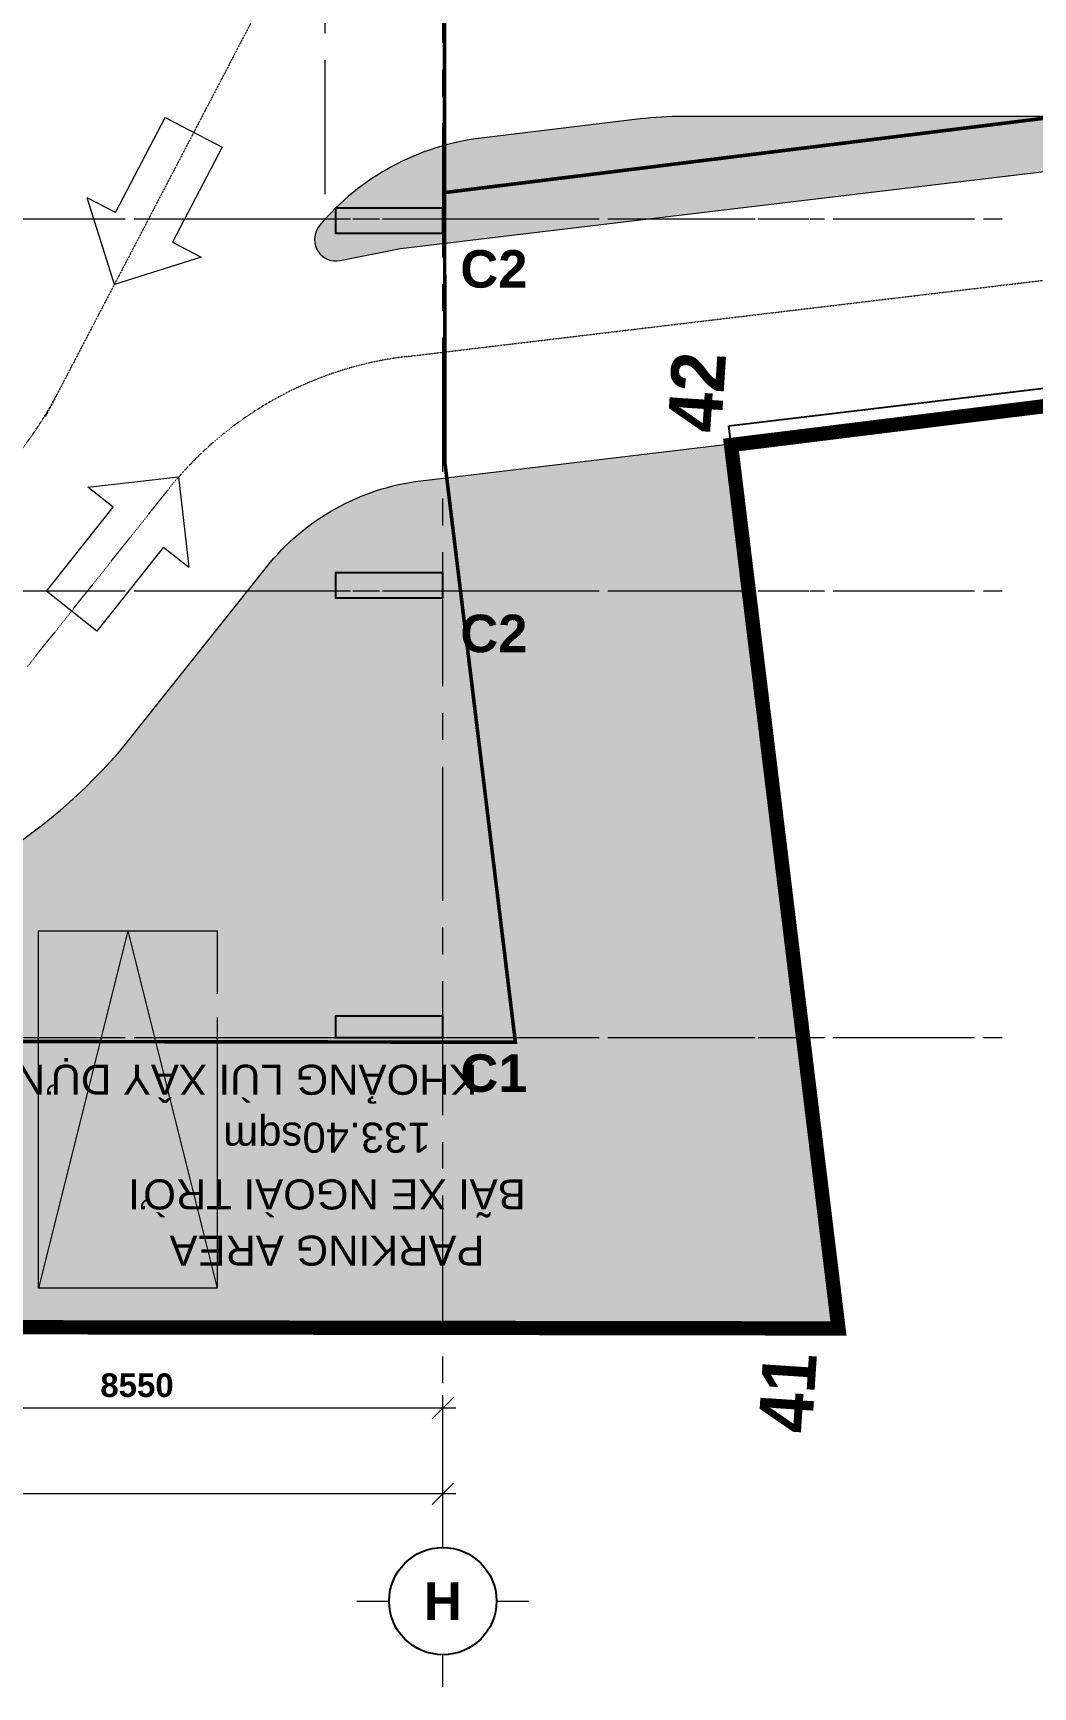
# Model space of a CAD drawing. Header units: millimetres. Extents: x -100356 to 314685, y 446 to 1273965.
# Drawn here: x 76014 to 89989, y 480739 to 503874 of the extents above; entities that cross this region are included whole.
import ezdxf
from ezdxf.enums import TextEntityAlignment as Align
from ezdxf.xclip import XClip

# ---------------------------------------------------------------- set-up
doc = ezdxf.new("R2010")
doc.units = ezdxf.units.MM
doc.header["$XCLIPFRAME"] = 2
for name, pattern in [('20180221 BF$0$DASHDOT', [1, 0.5, -0.25, 0, -0.25]), ('20180330-Ascent Plaza-TP-Ban ve so bo$0$gf$0$Dash', [6, 3, -3]), ('CENTER', [2, 1.25, -0.25, 0.25, -0.25]), ('DASHED2', [0.375, 0.25, -0.125]), ('gf$0$CENTER2', [28.574999999999996, 19.05, -3.174999999999999, 3.174999999999999, -3.174999999999999]), ('gf$0$Dash', [6, 3, -3]), ('gf$0$Kume - Grid Line', [10.5, 5.999999999999999, -1.25, 2, -1.25]), ('gf$0$Kume - Hidden Line', [2.2, 1.5, -0.7])]:
    doc.linetypes.add(name, pattern=pattern)
doc.layers.get('DEFPOINTS').update_dxf_attribs({"lineweight": 13})
for name, color, linetype in [('20180221 BF$0$10', 1, 'Continuous'), ('20180221 BF$0$sohieu_diem', 2, 'Continuous'), ('20180221 BF$0$TREE', 99, 'Continuous'), ('NAM', 3, 'Continuous'), ('STR', 7, 'Continuous')]:
    doc.layers.add(name, color=color, linetype=linetype)
for name, color, linetype, lineweight in [('20180221 BF$0$setback', 1, 'Continuous', 13), ('20180221 BF$0$TEXT', 6, 'Continuous', 20), ('20180221 BF$0$TUONG 2', 2, 'Continuous', 25), ('20180330-Ascent Plaza-TP-Ban ve so bo$0$gf$0$A-_ANOT----_A', 7, 'Continuous', 5), ('20180330-Ascent Plaza-TP-Ban ve so bo$0$gf$0$A-_DETA----_E', 8, 'Continuous', 9), ('20180330-Ascent Plaza-TP-Ban ve so bo$0$gf$0$Core - tb$0$1-thaythuong', 9, 'Continuous', 13), ('20180330-Ascent Plaza-TP-Ban ve so bo$0$KÍNH', 150, 'Continuous', 9), ('@ color hatch', 7, 'Continuous', 13), ('A.Concrete', 7, 'Continuous', 25), ('b1$0$A-_DETA----_E', 8, 'Continuous', 9), ('gf$0$A-_ANOT----_A', 7, 'Continuous', 5), ('gf$0$A-_DETA----_E', 8, 'Continuous', 9), ('gf$0$A.Axis', 251, 'gf$0$CENTER2', 13), ('gf$0$C-_CPRK----_E', 214, 'gf$0$Kume - Hidden Line', 9), ('gf$0$Core - tb$0$1-thaythuong', 9, 'Continuous', 13), ('GJ', 1, 'Continuous', 13), ('LC.HA', 250, 'Continuous', 9), ('LDIM OUT', 250, 'Continuous', 13), ('LGI', 250, 'CENTER', 9), ('luoicot', 30, 'Continuous', 13), ('TEXT', 6, 'Continuous', 20), ('Text 35', 250, 'Continuous', 15)]:
    doc.layers.add(name, color=color, linetype=linetype, lineweight=lineweight)
doc.styles.add('20180221 BF$0$VAPTIMN', font='VNI-Aptima-Bold.TTF')
doc.styles.add('20180221 BF$0$VnArial', font='Font - TrueType - Arial.ttf')
doc.styles.add('ARIAL', font='Font - TrueType - Arial Bold.ttf')
doc.styles.add('VnArial', font='Font - TrueType - Arial.ttf')
doc.dimstyles.new('TL 150 OUT', dxfattribs={"dimscale": 150, "dimtxt": 2.2, "dimasz": 2, "dimexe": 1.2, "dimexo": 1.5, "dimgap": 1, "dimtad": 1, "dimdec": 0, "dimdsep": 46, "dimtxsty": 'ARIAL', "dimblk": 'OBLIQUE', "dimcen": 2, "dimdle": 1.2, "dimclrd": 256, "dimclre": 256, "dimclrt": 4, "dimaunit": 1, "dimadec": 0, "dimazin": 0, "dimtfac": 1, "dimtdec": 0, "dimtix": 1, "dimtmove": 2, "dimatfit": 3, "dimfxl": 1, "dimtolj": 1, "dimtzin": 0, "dimarcsym": 0})

# ---------------------------------------------------------------- blocks, each defined once
blk = doc.blocks.new('gf$0$Car Parking_Parking - Car Lot-V1-IDEA-1st Storey')
at = {"layer": 'gf$0$A-_DETA----_E'}
for p, q in [((1250.000000238401, -500.0000000000001), (2.383829112773128e-07, -5500.000000000002)), ((2.383828097585195e-07, -5500.000000000002), (2.383828097585195e-07, -500.0000000000001)), ((2.383828097585195e-07, -500.0000000000001), (2500.000000238381, -500.0000000000001)), ((1250.000000238401, -500.0000000000001), (2500.000000238381, -5500.000000000002)), ((2500.000000238381, -500.0000000000001), (2500.000000238381, -1384.249026354181)), ((2500.000000238381, -1714.249026354184), (2500.000000238381, -5500.000000000002)), ((2500.000000238381, -5500.000000000002), (2.383829112773128e-07, -5500.000000000002))]:
    blk.add_line(p, q, dxfattribs=at)
blk = doc.blocks.new('gf$0$KUME - Arrow dicrection vehicle - In-1669013-IDEA-1st Storey')
at = {"layer": 'gf$0$Core - tb$0$1-thaythuong'}
for p, q in [((-3.000000000000007, 0), (-7.105427357601002e-15, 3)), ((-7.105427357601002e-15, 3), (3, -5.684341886080801e-14)), ((-1.5, 0), (-3.000000000000007, 0)), ((-1.500000000000007, -5), (-1.5, 0)), ((1.499999999999993, 0), (3, -5.684341886080801e-14)), ((1.499999999999993, 0), (1.5, -5)), ((1.5, -5), (-1.500000000000007, -5))]:
    blk.add_line(p, q, dxfattribs=at)
blk = doc.blocks.new('gf$0$grid tower-gf')
at = {"layer": 'gf$0$A.Axis', "linetype": 'gf$0$Kume - Grid Line', "lineweight": 9, "ltscale": 100}
for p, q in [((48341.18399926665, 31299.93502900728), (-14918.79991812445, 31299.93502900749)), ((48341.18399926659, 25049.93651247419), (-14918.79991812445, 25049.93651247441)), ((48341.18399926659, 19849.93651247419), (-14918.79991812445, 19849.93651247441))]:
    blk.add_line(p, q, dxfattribs=at)
blk = doc.blocks.new('SITE')
at = {"layer": 'GJ', "color": 2, "linetype": 'DASHED2', "ltscale": 200, "const_width": 50}
for points, elevation in [([(-21953.70208691485, 42762.33819735248), (-17824.85726146697, 42747.82105758612), (-8761.388092617854, 42796.05047907075), (-2287.339617544902, 42907.87486342783), (-2255.000619305414, 42909.88816991018), (-1185.958073573885, 35376.80779356154), (-1156.783467286848, 8044.275215967384), (-171.9813663010718, -62.86530163977295), (-42868.96356875566, 0.1675262849894352)], -1.948401880183878e-06), ([(-1160.81639505917, 11822.56543983352), (38571.89058090094, 16750.10564390331), (72293.83119198002, 20682.01865234907), (72665.93298668478, 20725.40091659437), (70991.79475905074, 24793.97242829512), (67558.71321172311, 33008.61330619716), (67488.72564941837, 32988.16896476794), (63296.97417460548, 41856.2439627928), (55641.11397701863, 39398.49793158652), (32498.0134045966, 31968.91299656802), (30483.45593920327, 38296.36017735372), (27912.23902114679, 37565.9203514136), (20347.20191071602, 35807.48221048719), (-530.79163456487, 30760.13330863212), (-1185.958083242935, 35376.60854589431)], -1.53277294855317e-06)]:
    blk.add_lwpolyline(points, dxfattribs=dict(at, elevation=elevation))
at = {"layer": 'TEXT', "insert": (-701.7089445132297, -797.4896388024936, 6.511966377609629e-05), "char_height": 419.9999999999999, "width": 9033.428426764835, "attachment_point": 1, "rotation": 180, "style": 'VnArial'}
blk.add_mtext('KHOẢNG LÙI XÂY DỰNG (4m)', dxfattribs=at)
blk = doc.blocks.new('20180221 BF$0$hientrang')
at = {"layer": '20180221 BF$0$10', "color": 1, "linetype": 'Continuous'}
for p, q in [((-113703.7250930925, 94445.17937762529, -2.992358174704361e-06), (-110539.5391252695, 43325.99325691804, -3.166221725372034e-06)), ((-110539.5391252695, 43325.99325691804, -3.166221725372034e-06), (-98301.24391884258, 45605.84003766597, -2.78547045885847e-06)), ((-98301.24391884258, 45605.84003766597, -2.78547045885847e-06), (-91529.78281150252, 9755.653228458134, -2.770236210640378e-06))]:
    blk.add_line(p, q, dxfattribs=at)
at = {"layer": '20180221 BF$0$10', "color": 1}
for p, q in [((-113703.7250930927, 94445.17937739257, -2.992358174705594e-06), (-110539.5391251527, 43325.99325715075, -3.166221725367291e-06)), ((-110539.5391251527, 43325.99325715075, -3.166221725367291e-06), (-98301.24391884258, 45605.84003766597, -2.78547045885847e-06)), ((-98301.24391884258, 45605.84003766597, -2.78547045885847e-06), (-91529.78281405137, 9755.653238240106, -2.770236210665667e-06))]:
    blk.add_line(p, q, dxfattribs=at)
at = {"layer": '20180221 BF$0$setback', "color": 1, "linetype": '20180221 BF$0$DASHDOT', "ltscale": 200, "const_width": 199.9999999999989, "elevation": -1.53136088444266e-06}
blk.add_lwpolyline([(-64686.94851514074, 107632.9810850667), (-71608.37706451997, 106511.7644102626), (-73129.04848191817, 105983.6939227391), (-73129.77188895695, 105413.6943814919), (-77140.46668372146, 104868.7840565916), (-77249.98432364347, 105248.9233555457), (-77680.02205133153, 105219.4691077945), (-77899.85688678871, 105349.7482127215), (-82200.19610381714, 105085.205710631), (-86230.42128828267, 104910.3204712458), (-87270.43313686637, 104901.6403796111), (-90120.5450698068, 104815.2574872069), (-91714.02121947054, 102077.2776190099), (-92674.05852046615, 102048.496012891), (-92311.86399965215, 95898.03138542868), (-95312.11534694565, 95701.83895285951), (-99272.48028293074, 95416.86495888885), (-103262.7181827744, 95231.9289630623), (-108843.360956759, 94729.01114795636), (-111843.510832847, 94612.81864924676), (-113703.7250930925, 94445.17937762529), (-110539.5391252695, 43325.99325691804), (-98301.24391884258, 45605.8400378988), (-91529.78281577869, 9755.653253143071)], dxfattribs=at)
at = {"layer": '20180221 BF$0$sohieu_diem', "color": 3, "const_width": 93.75093750937491}
for points, elevation in [([(-98348.11934989566, 45605.89952920366, 1), (-98254.36848778906, 45605.78054659307, 1)], -2.784058394759425e-06), ([(-110586.4145563229, 43326.05274822365, 1), (-110492.6636942165, 43325.93376561301, 1)], -3.164809661274209e-06)]:
    blk.add_lwpolyline(points, format="xyb", close=True, dxfattribs=dict(at, elevation=elevation))
at = {"layer": '20180221 BF$0$sohieu_diem', "color": 3, "style": '20180221 BF$0$VAPTIMN'}
for s, p in [('42', (-98151.05216743471, 45755.65104495233, -2.780156186327188e-06)), ('41', (-112037.7782906975, 43604.55017945514, -3.209897405854667e-06))]:
    blk.add_text(s, height=750.0075000750003, rotation=359.9272838922649, dxfattribs=at).set_placement(p)
blk = doc.blocks.new('_Oblique')
at = {"color": 0, "linetype": 'ByBlock', "lineweight": -2}
blk.add_line((-0.5, -0.5), (0.5, 0.5), dxfattribs=at)
blk = doc.blocks.new('*D500')
at = {"layer": 'DEFPOINTS', "color": 0, "ltscale": 1000, "transparency": 16777216}
for p in [(-49499.99921768473, 49084.01192690241), (-40949.99921768473, 49084.01192690241), (-40949.99921768473, 47584.01192690241)]:
    blk.add_point(p, dxfattribs=at)
at = {"layer": 'LDIM OUT', "lineweight": -2, "ltscale": 1000, "transparency": 16777216}
for p, q in [((-49499.99921768473, 48859.01192690241), (-49499.99921768473, 47404.01192690241)), ((-40949.99921768473, 48859.01192690241), (-40949.99921768473, 47404.01192690241)), ((-49679.99921768473, 47584.01192690241), (-40769.99921768473, 47584.01192690241))]:
    blk.add_line(p, q, dxfattribs=at)
at = {"layer": 'LDIM OUT', "lineweight": -2, "ltscale": 1000, "transparency": 16777216, "xscale": 300, "yscale": 300, "zscale": 300, "rotation": 180}
blk.add_blockref('_Oblique', (-49499.99921768473, 47584.01192690241), dxfattribs=at)
at = {"layer": 'LDIM OUT', "lineweight": -2, "ltscale": 1000, "transparency": 16777216, "xscale": 300, "yscale": 300, "zscale": 300}
blk.add_blockref('_Oblique', (-40949.99921768473, 47584.01192690241), dxfattribs=at)
at = {"layer": 'LDIM OUT', "color": 4, "ltscale": 1000, "transparency": 16777216, "insert": (-45224.99921768473, 47265.52284095425), "char_height": 330, "attachment_point": 5, "rotation": 180, "style": 'ARIAL'}
blk.add_mtext('\\A1;8550', dxfattribs=at)
blk = doc.blocks.new('BLOCK TRUC')
for p, q in [((-0.0001305016048718244, 499.9999999999818), (-0.0002088025503326207, 799.9999999999709)), ((499.9999999999709, 0.0001305015721300151), (800, 0.0002088025175908115)), ((-799.9999999999127, -0.0002088025212287903), (-499.9999999999709, -0.0001305015794059727)), ((0.0002088025212287903, -800.0000000000327), (0.0001305016339756548, -499.9999999999818))]:
    blk.add_line(p, q)
at = {"lineweight": 25}
blk.add_circle((0, 0), 500, dxfattribs=at)
at = {"style": 'ARIAL'}
blk.add_attdef('1-2', text='', height=350, rotation=1.495437902262523e-05, dxfattribs=at).set_placement((0, 0), align=Align.MIDDLE_CENTER)
blk = doc.blocks.new('*D508')
at = {"layer": 'DEFPOINTS', "color": 0, "ltscale": 1000, "transparency": 16777216}
for p in [(-49499.99921768473, 49084.01192690241), (-7999.999999999767, 48784.01192690241), (-7999.999999999767, 47404.01192690241)]:
    blk.add_point(p, dxfattribs=at)
at = {"layer": 'LDIM OUT', "lineweight": -2, "ltscale": 1000, "transparency": 16777216}
for p, q in [((-49499.99921768473, 48859.01192690241), (-49499.99921768473, 48604.01192690241)), ((-7999.999999999767, 47629.01192690241), (-7999.999999999767, 48964.01192690241)), ((-49679.99921768473, 48784.01192690241), (-7819.999999999767, 48784.01192690241))]:
    blk.add_line(p, q, dxfattribs=at)
at = {"layer": 'LDIM OUT', "lineweight": -2, "ltscale": 1000, "transparency": 16777216, "xscale": 300, "yscale": 300, "zscale": 300, "rotation": 180}
blk.add_blockref('_Oblique', (-49499.99921768473, 48784.01192690241), dxfattribs=at)
at = {"layer": 'LDIM OUT', "lineweight": -2, "ltscale": 1000, "transparency": 16777216, "xscale": 300, "yscale": 300, "zscale": 300}
blk.add_blockref('_Oblique', (-7999.999999999767, 48784.01192690241), dxfattribs=at)
at = {"layer": 'LDIM OUT', "color": 4, "ltscale": 1000, "transparency": 16777216, "insert": (-28749.99960884225, 48465.52284095425), "char_height": 330, "attachment_point": 5, "rotation": 180, "style": 'ARIAL'}
blk.add_mtext('\\A1;41500', dxfattribs=at)
blk = doc.blocks.new('20180330-Ascent Plaza-TP-Ban ve so bo$0$gf$0$KUME - Arrow dicrection vehicle - In-1669013-IDEA-1st Storey')
at = {"layer": '20180330-Ascent Plaza-TP-Ban ve so bo$0$gf$0$Core - tb$0$1-thaythuong'}
for p, q in [((-3.000000000000007, 0), (-7.105427357601002e-15, 3)), ((-7.105427357601002e-15, 3), (3, -5.684341886080801e-14)), ((-1.5, 0), (-3.000000000000007, 0)), ((-1.500000000000007, -5), (-1.5, 0)), ((1.499999999999993, 0), (3, -5.684341886080801e-14)), ((1.499999999999993, 0), (1.5, -5)), ((1.5, -5), (-1.500000000000007, -5))]:
    blk.add_line(p, q, dxfattribs=at)
blk = doc.blocks.new('X-GRID')
at = {"layer": 'LGI', "ltscale": 1500}
for p, q in [((-49499.99921768473, 49486.83894699802), (-49499.99921768485, -7272.626217615738)), ((5008.778208642208, 42399.99999896497), (-57318.59826279082, 42399.99999896512)), ((5008.778208642208, 36150.00148243189), (-57318.59826279082, 36150.00148243203)), ((5008.778208642208, 30950.00148243189), (-57318.59826279082, 30950.00148243203)), ((-47849.99921768496, -7272.626217615734), (-47849.99921768485, 30849.96715951794))]:
    blk.add_line(p, q, dxfattribs=at)
at = {"xscale": 1.5, "yscale": 1.5, "zscale": 1.5, "rotation": 180}
blk.add_blockref('BLOCK TRUC', (-49499.9995308884, 50284.01192690234), dxfattribs=at).add_auto_attribs({'1-2': 'H'})
at = {"layer": 'LDIM OUT', "ltscale": 1000}
for base, p2, picture, middle in [((-40949.99921768473, 47584.01192690241), (-40949.99921768473, 49084.01192690241), '*D500', (-45224.99921768473, 47265.52284095425)), ((-7999.999999999767, 48784.01192690241), (-7999.999999999767, 47404.01192690241), '*D508', (-28749.99960884225, 48465.52284095425))]:
    dim = blk.add_linear_dim(base=base, p1=(-49499.99921768473, 49084.01192690241), p2=p2, dimstyle='TL 150 OUT', override={"dimtad": 4}, dxfattribs=at)
    dim.commit()
    dim.dimension.update_dxf_attribs({"geometry": picture, "text_midpoint": middle})
blk = doc.blocks.new('A$C60262ED2')
at = {"layer": 'LC.HA'}
h = blk.add_hatch(color=256, dxfattribs=at)
h.dxf.hatch_style = 1
h.paths.add_polyline_path([(56908.77777361323, 20334.01041213423), (56908.77777361323, 20684.01041213423), (55408.77777361323, 20684.01041213423), (55408.77777361323, 20334.01041213423)])
h = blk.add_hatch(color=256, dxfattribs=at)
h.dxf.hatch_style = 1
h.paths.add_polyline_path([(56908.77777361323, 15233.93924939178), (56908.77777361323, 15583.93924939178), (55408.77777361323, 15583.93924939178), (55408.77777361323, 15233.93924939178)])
h = blk.add_hatch(color=256, dxfattribs=at)
h.dxf.hatch_style = 1
h.paths.add_polyline_path([(56908.77777361323, 9084.011895601172), (56908.77777361323, 9384.011895601172), (55408.77777361323, 9384.011895601172), (55408.77777361323, 9084.011895601172)])
at = {"layer": 'STR', "ltscale": 1000}
for points, elevation in [([(56908.77777361323, 20334.01041213423), (56908.77777361323, 20684.01041213423), (55408.77777361323, 20684.01041213423), (55408.77777361323, 20334.01041213423)], 6.706806565628017e-05), ([(56908.77777361323, 15233.93924939178), (56908.77777361323, 15583.93924939178), (55408.77777361323, 15583.93924939178), (55408.77777361323, 15233.93924939178)], 6.681576834735109e-05), ([(56908.77777361323, 9084.011895601172), (56908.77777361323, 9384.011895601172), (55408.77777361323, 9384.011895601172), (55408.77777361323, 9084.011895601172)], 6.706806565628017e-05)]:
    blk.add_lwpolyline(points, close=True, dxfattribs=dict(at, elevation=elevation))
at = {"rotation": 180}
blk.add_blockref('X-GRID', (7408.778555928438, 51484.01189456624, 6.706806565628017e-05), dxfattribs=at)
at = {"layer": 'Text 35', "ltscale": 1000, "style": 'ARIAL'}
for s, p in [('C2', (57154.0190633462, 19573.52944165951, 6.706806565628017e-05)), ('C2', (57154.0190633462, 14473.45827891713, 6.681576834735109e-05)), ('C1', (57154.01906334615, 8323.530925126397, 6.706806565628017e-05))]:
    blk.add_text(s, height=525, dxfattribs=at).set_placement(p)
blk = doc.blocks.new('column')
at = {"layer": 'luoicot', "ltscale": 0.5}
blk.add_blockref('A$C60262ED2', (-47108.64113252342, -40383.94843114301, -6.68157683473537e-05), dxfattribs=at)

msp = doc.modelspace()

# ---------------------------------------------------------------- hatches: boundary and pattern name
at = {"layer": '@ color hatch', "ltscale": 0.5}
h = msp.add_hatch(dxfattribs=at)
h.set_pattern_fill('CROSS', color=139, scale=300)
h.set_pattern_definition([(0, (403133.1360193419, 611737.2349719522), (75, 75), [37.5, -112.5]), (90, (403151.8860193419, 611718.4849719522), (-74.99999999999999, 75), [37.5, -112.5])])
edge = h.paths.add_edge_path()
edge.add_line((89436.41709658997, 521620.8453593897), (87938.48235613159, 521231.1742295966))
edge.add_arc((86679.68343367339, 526070.1230072558), 4999.999999999264, 219.0014867065798, 284.5816716310036, ccw=False)
edge.add_line((82794.0352754882, 522923.4202264415), (81729.2710505087, 522923.4202264415))
edge.add_line((81729.2710505087, 522923.4202264415), (79041.02479783299, 532423.4178103965))
edge.add_line((79041.02479783299, 532423.4178103965), (42090.75543612409, 532423.4178103965))
edge.add_line((42090.7554361241, 532423.4178103965), (42090.80499125597, 532512.6047125595))
edge.add_arc((42490.80492951057, 532512.3824596365), 400.0000000000508, 90.39875409708452, 179.968164612199, ccw=False)
edge.add_line((42488.02112322329, 532912.3727725475), (76917.82862226438, 533151.9933620731))
edge.add_arc((76941.99378300538, 529679.8299968787), 3472.247455120651, 7.678331574966876, 90.39875409707878, ccw=False)
edge.add_line((80383.10837459184, 530143.761842264), (80769.82105241953, 527418.7648844988))
edge.add_arc((87700.50644836888, 528402.3197105001), 7000.127152657728, 188.0770856720448, 284.3581726426067)
edge = h.paths.add_edge_path()
edge.add_arc((87695.42396088385, 528401.5176587474), 3494.982392217105, 188.0757745180814, 235.93068043314912, ccw=False)
edge.add_line((84235.10080474713, 527910.5333646896), (83848.38812691938, 530635.5303224549))
edge.add_arc((76917.82862226466, 529651.9933620733), 6999.999999999753, 8.077085672045449, 90.0000000000019)
edge.add_line((76917.82862226442, 536651.9933620731), (76917.56209183733, 536667.4240833559))
edge.add_line((76917.56209183733, 536667.4240833559), (84112.83309945445, 536955.0934179454))
edge.add_line((84112.83309945445, 536955.0934179454), (85737.55052089637, 525506.4125630904))
edge = h.paths.add_edge_path()
edge.add_line((85737.68835644277, 525506.3918420575), (102351.4454624854, 529522.8423933522))
edge.add_line((102351.4454624854, 529522.8423933522), (109839.3445053273, 531263.3503485854))
edge.add_line((109839.3445053273, 531263.3503485854), (116045.9014923957, 533026.5895109922))
edge.add_line((116045.9014923957, 533026.5895109922), (118019.9537081746, 526826.3637333594))
edge.add_arc((119619.6628507639, 529939.389698415), 3499.999999999136, 216.3524948346986, 242.80245899708592, ccw=False)
edge.add_arc((111163.1147119991, 523715.5007552655), 6999.999999996357, 36.35249483465252, 102.7523131960873)
edge.add_line((109617.9570264048, 530542.8346219076), (88525.6975026797, 525000.3528360141))
edge.add_arc((87703.24956619726, 528402.349219283), 3499.999999999753, 235.8342466810172, 283.59074592841307, ccw=False)
edge = h.paths.add_edge_path()
edge.add_line((118016.9483804641, 526825.3409075359), (137345.3674876983, 533030.2980131368))
edge.add_line((137345.3674876983, 533030.2980131368), (137832.9650822176, 532765.5220722668))
edge.add_line((137832.9650822176, 532765.5220722667), (120689.4852287148, 526606.9011268471))
edge.add_arc((119617.6968903851, 529951.9454292522), 3512.556281005599, 242.88861355448068, 287.76602013383024, ccw=False)
edge = h.paths.add_edge_path()
edge.add_line((97071.04676677175, 507765.1966983163), (96437.5950026257, 506959.2908646603))
edge.add_line((96437.5950026257, 506959.2908646603), (94736.3795191504, 508296.4668772862))
edge.add_arc((90719.59838850446, 503186.1372059011), 6500.000000134758, 51.83222342958886, 89.94552565730741)
edge.add_line((90725.77830571953, 509686.134268237), (89937.7828422947, 509686.134268237))
edge.add_line((89937.7828422947, 509686.134268237), (89937.78284235676, 510323.3297056261))
edge.add_line((89937.78284235676, 510323.3297056261), (93816.47426606352, 510323.3297056261))
edge.add_line((93816.47426606352, 510323.3297056261), (97071.04676677175, 507765.1966983163))
edge = h.paths.add_edge_path()
edge.add_line((79665.12967866861, 509835.3456129305), (80607.32094722106, 510323.3297052232))
edge.add_line((80607.32094722106, 510323.3297052232), (84937.78284229756, 510323.3297054101))
edge.add_line((84937.78284229756, 510323.3297054101), (84937.78284232352, 509723.3297054093))
edge.add_line((84937.78284232352, 509723.3297054093), (84791.23631615126, 509725.417757705))
edge.add_arc((84720.99482065636, 504795.6335855759), 4930.284560901516, 89.1836825342534, 127.1872254183928)
edge.add_line((81741.0247978324, 508723.4172500022), (80241.0247978324, 508723.4172500022))
edge.add_line((80241.0247978324, 508723.4172500022), (79665.12967866861, 509835.3456129305))
edge = h.paths.add_edge_path()
edge.add_line((91554.12393892846, 502708.4596272468), (85096.37468669545, 502708.4596272468))
edge.add_arc((85096.37468669539, 497708.4596272466), 5000.000000000175, 89.99999999999933, 96.86689803700875)
edge.add_line((84498.55836202383, 502672.5925466957), (82274.94700932717, 502404.8093934366))
edge.add_arc((82696.5315840002, 498932.5763338683), 3497.732976309268, 96.92273787894665, 140.0103766651834)
edge.add_line((80016.70553522701, 501180.3904547151), (79997.84024625899, 501152.1648820118))
edge.add_arc((80247.25841450835, 500985.4598210595), 299.9999999999886, 146.2421920089721, 281.3066389682706)
edge.add_line((80306.07634507834, 500691.2822368633), (81150.45971891475, 500860.108433436))
edge.add_line((81150.45971891475, 500860.108433436), (91589.80447458742, 502110.5890188023))
edge.add_arc((91554.12393892846, 502408.4596272468), 300.0000000000119, 276.8306492592316, 450)
h.paths.add_polyline_path([(73941.79359526366, 501126.3996667875), (75241.79359526355, 501126.3996667875), (75241.79359526355, 507544.3907764651), (73941.79359526355, 507544.3907764651)])
edge = h.paths.add_edge_path(flags=17)
edge.add_line((40779.51301659742, 501121.8494100659), (42692.5518764081, 501123.4329474772))
edge.add_arc((53136.53107315161, 502117.5537154353), 10491.18570816936, 185.4373749015582, 270.0199407326778)
edge.add_line((53140.18233555234, 491626.368642643), (67813.77533949964, 491626.368642643))
edge.add_arc((67287.2916141331, 491027.5145004929), 797.3778255295434, -40.56889931432357, 48.67962134484401, ccw=False)
edge.add_arc((65268.98842760285, 492825.0837575894), 3500.000000000181, 269.93668688141946, 318.56590344650164, ccw=False)
edge.add_line((65265.12085006368, 489325.0858944693), (50841.77155236195, 489341.0240247106))
edge.add_arc((50846.7314209481, 492844.4210051248), 3503.400491332957, 234.4519656234852, 269.918884628646, ccw=False)
edge.add_line((48809.90597394166, 489993.9548851544), (42103.13086189661, 494789.4881302398))
edge.add_arc((44138.86401757626, 497636.5551331159), 3499.999999999891, 180, 234.4341633763456, ccw=False)
edge.add_line((40638.86401757638, 497636.5551331159), (40779.51301659742, 501121.8494100659))
edge = h.paths.add_edge_path()
edge.add_line((27372.83717510086, 515162.9153750066), (27196.60972214973, 510021.1920555928))
edge.add_line((27196.60972214973, 510021.1920555927), (29828.17622807883, 508257.7411276089))
edge.add_line((29828.17622807883, 508257.7411276089), (29796.31244695448, 507297.7850457795))
edge.add_line((29796.31244695448, 507297.7850457795), (35957.23296109464, 507270.2374234915))
edge.add_line((35957.23296109464, 507270.2374234915), (35974.31301791942, 504309.1371122743))
edge.add_line((35974.31301791942, 504309.1371122743), (35929.46099784114, 496299.1583750647))
edge.add_line((35929.46099784114, 496299.1583750647), (36078.37729873909, 490697.8795916096))
edge.add_line((36078.37729873909, 490697.8795916096), (36004.42971856257, 487696.4086664193))
edge.add_line((36004.42971856257, 487696.4086664193), (36054.20632055977, 485829.2950132075))
edge.add_line((36054.20632055977, 485829.2950132075), (72941.97586984938, 485774.8382270295))
edge.add_line((72941.97586984937, 485774.8382270295), (72941.97586984937, 491323.3442839534))
edge.add_line((72941.97586984937, 491323.3442839534), (71061.59820766379, 488875.0294890621))
edge.add_arc((64850.80312188458, 493645.1025074827), 7831.192259075477, 273.06104795365746, 322.4746790404605, ccw=False)
edge.add_line((65268.98842760297, 485825.0837575893), (50837.9039748226, 485841.0261615906))
edge.add_arc((50845.63704970269, 492841.0154144287), 6999.993524303777, 234.4341464026013, 269.936703849529, ccw=False)
edge.add_line((46774.17281798203, 487146.8878824784), (40067.39770565705, 491942.4211277639))
edge.add_arc((44138.86401627649, 497636.555132481), 6999.999998727482, 177.6276669867501, 234.4341633763442, ccw=False)
edge.add_line((37144.86347583791, 497926.3074793735), (37422.62485432746, 504627.5239867584))
edge.add_arc((33909.28826873563, 504508.0571201868), 3515.36716373504, 1.947525017635709, 89.89839567274701)
edge.add_arc((34399.46405272418, 515034.5361257405), 7027.799549573174, 178.9532999258249, 266.05142583584296, ccw=False)
edge = h.paths.add_edge_path(flags=17)
edge.add_line((32240.89168058556, 513417.6179930803), (32240.89168058556, 512245.4654582565))
edge.add_arc((34372.76763035257, 515031.3559150803), 3508.002380645896, 232.5753231733549, 269.9784317178729)
edge.add_line((34371.44708660739, 511523.3537829855), (42098.08250748005, 511523.3537829855))
edge.add_line((42098.08250748005, 511523.3537829855), (42098.08250748005, 513423.415117143))
edge.add_line((42098.08250748005, 513423.4151171431), (32240.89168058556, 513417.6179930803))
h.paths.add_polyline_path([(27674.14049410348, 527016.5163353699), (27686.99932180362, 527215.4012408063), (27259.68723729363, 527243.0289406403), (26871.54416097391, 528640.395280446), (26469.22147353185, 532762.1468678636), (26469.22147353185, 559295.0261272818), (25866.13472104159, 559191.9470268354), (26203.51330048817, 551702.1356839973), (26288.13492041901, 538646.21832502), (25993.28912159555, 535582.0883531683), (26674.45693019754, 528603.5992318147), (27105.00670549337, 527052.6121653989)])
at = {"layer": 'NAM', "ltscale": 0.5}
h = msp.add_hatch(color=252, dxfattribs=at)
h.dxf.hatch_style = 1
h.paths.add_polyline_path([(32241.02558014762, 532223.4187324342), (42040.89168058562, 532223.4187324342), (42040.89168058562, 522923.2130077987), (32241.02558014762, 522923.2130077987)])
edge = h.paths.add_edge_path()
edge.add_line((72941.97586984937, 485774.8382270297), (72941.97586984937, 491323.2585892535))
edge.add_arc((71434.49343690723, 498810.181085995), 7637.179568259773, 281.3842182377648, 320.2596163713209)
edge.add_line((77307.09612075302, 493927.6561781701), (79276.97302895824, 496404.4673516279))
edge.add_arc((81826.5744264536, 494376.6983509568), 3257.654740176322, 96.88601801400841, 141.5037924644163, ccw=False)
edge.add_line((81435.99930889298, 497610.8544207431), (85767.79774862049, 498129.7404212902))
edge.add_line((85767.79774862049, 498129.7404212902), (87271.03389177179, 485753.7050004172))
edge.add_line((87271.03389177179, 485753.7050004172), (72941.97586984937, 485774.8382270297))

# ---------------------------------------------------------------- linework, layer by layer
at = {"layer": '20180221 BF$0$TUONG 2', "ltscale": 0.5}
for points, elevation in [([(85737.66287165291, 498377.9178827518), (137506.8784429449, 504579.1115885547)], 6.678122077146678e-05), ([(87271.17172753571, 485753.6842791368), (85737.66287165291, 498377.9178827518)], 6.706806565628018e-05)]:
    msp.add_lwpolyline(points, dxfattribs=dict(at, elevation=elevation))
at = {"layer": '20180330-Ascent Plaza-TP-Ban ve so bo$0$gf$0$A-_DETA----_E', "color": 152, "linetype": '20180330-Ascent Plaza-TP-Ban ve so bo$0$gf$0$Dash'}
msp.add_line((79831.24081341834, 505498.4080073562, 6.599884758268873e-05), (76186.71833171327, 498511.0829585979, 6.732036296520665e-05), dxfattribs=at)
at = {"layer": '@ color hatch', "color": 139, "ltscale": 0.5, "elevation": 6.732036296520665e-05}
msp.add_lwpolyline([(91554.12393892846, 502708.4596272468), (85096.37468669545, 502708.4596272468, 0.02997146454481932), (84498.55836202383, 502672.5925466957), (82274.94700932717, 502404.8093934366, 0.1902521408152076), (80016.70553522701, 501180.3904547151), (79997.84024625899, 501152.1648820118, 0.6685854638856747), (80306.07634507834, 500691.2822368633), (81150.45971891475, 500860.108433436), (91589.80447458742, 502110.5890188023, 0.9420998695706727)], format="xyb", close=True, dxfattribs=at)
at = {"layer": 'b1$0$A-_DETA----_E', "ltscale": 0.5, "const_width": 50, "elevation": 6.611011726189896e-05}
msp.add_lwpolyline([(85769.86582784906, 498111.6360388884), (121973.555935838, 502555.1146290787)], dxfattribs=at)
at = {"layer": 'gf$0$A-_DETA----_E', "color": 152, "linetype": 'gf$0$Dash'}
msp.add_line((79831.2408134184, 505498.4080073562, 6.599884758268873e-05), (76186.71833171339, 498511.0829585979, 6.732036296520665e-05), dxfattribs=at)
at = {"layer": 'gf$0$A-_DETA----_E'}
for p, q in [((85770.00366338766, 498111.6802876969, 6.706806565628018e-05), (121976.7181722654, 502601.936677922, 6.706806565628018e-05)), ((87271.17172753571, 485753.6842791368, 6.706806565628018e-05), (85770.00366338766, 498111.6802876969, 6.706806565628018e-05)), ((36054.20632055977, 485829.2950132075, 6.706806565628018e-05), (87271.17172753571, 485753.6842791368, 6.706806565628018e-05))]:
    msp.add_line(p, q, dxfattribs=at)
at = {"layer": 'gf$0$A-_DETA----_E', "color": 1, "linetype": 'gf$0$Dash', "elevation": 6.678122077146678e-05}
msp.add_lwpolyline([(75937.45974075548, 495016.9661370831), (77907.3366489607, 497493.7773105411, -0.1975934043873962), (81227.86285088233, 499348.4329700026), (145360.530217923, 507030.5871000989)], format="xyb", dxfattribs=at)
at = {"layer": 'gf$0$A-_DETA----_E', "color": 152, "linetype": 'gf$0$Dash', "elevation": 6.599884758268873e-05}
msp.add_lwpolyline([(64507.31629025598, 496126.3686426278), (71911.55206142108, 496126.3686426278, 0.2794584649998083), (76344.74645250708, 498814.0564900749), (76344.74645250708, 498814.0564900749)], format="xyb", dxfattribs=at)
at = {"layer": 'gf$0$A-_DETA----_E', "elevation": 6.706806565628018e-05}
msp.add_lwpolyline([(72941.97586984937, 485774.8382270297), (72941.97586984937, 491323.2585892535, 0.1712717481907815), (77307.09612075302, 493927.6561781701), (79276.97302895824, 496404.4673516279, -0.1971791798141697), (81435.99930889298, 497610.8544207431), (85767.79774862049, 498129.7404212902), (87271.03389177179, 485753.7050004172)], format="xyb", close=True, dxfattribs=at)

# ---------------------------------------------------------------- block references
at = {"layer": '20180221 BF$0$TREE'}
ref = msp.add_blockref('20180221 BF$0$hientrang', (137502.2644586264, 593331.3740468291, 6.918751270849242e-05), dxfattribs=dict(at, rotation=86.37342821610302))
XClip(ref).set_block_clipping_path([(-133148.1755428242, 112075.9558377523), (-124131.7889780848, -30182.587738563365), (-23551.898604514776, -23807.805954292417), (-32568.285169254174, 118450.73762202327)])
at = {"layer": '20180330-Ascent Plaza-TP-Ban ve so bo$0$gf$0$A-_ANOT----_A', "xscale": 300, "yscale": 300, "zscale": 300, "rotation": 152.452661416169}
msp.add_blockref('20180330-Ascent Plaza-TP-Ban ve so bo$0$gf$0$KUME - Arrow dicrection vehicle - In-1669013-IDEA-1st Storey', (77565.74182084556, 501154.9649420851, -0.0003902929381294792), dxfattribs=at)
at = {"layer": '20180330-Ascent Plaza-TP-Ban ve so bo$0$KÍNH', "rotation": 180}
msp.add_blockref('gf$0$grid tower-gf', (74640.6822360503, 521123.2253291234, 6.706806565628018e-05), dxfattribs=at)
at = {"layer": 'A.Concrete'}
msp.add_blockref('column', (71940.8881567426, 521123.3552690111, 6.979728797869228e-05), dxfattribs=at)
at = {"layer": 'gf$0$A-_ANOT----_A'}
for p, xscale, yscale, zscale, rotation in [((77565.74182084556, 501154.9649420851, -7.0068861506975e-05), 300, 300, 300, 152.452661416169), ((77485.09594218536, 496962.1905165085, 6.678122077146678e-05), 300.0000000000002, 300.0000000000002, 300.0000000000002, 321.5397969626599)]:
    msp.add_blockref('gf$0$KUME - Arrow dicrection vehicle - In-1669013-IDEA-1st Storey', p, dxfattribs=dict(at, xscale=xscale, yscale=yscale, zscale=zscale, rotation=rotation))
at = {"layer": 'gf$0$C-_CPRK----_E', "linetype": 'Continuous'}
msp.add_blockref('gf$0$Car Parking_Parking - Car Lot-V1-IDEA-1st Storey', (76088.96555163145, 491817.3365280696, 6.706806565628018e-05), dxfattribs=at)
at = {"layer": 'GJ'}
msp.add_blockref('SITE', (82927.04389999055, 489820.4165603623, 6.734584422720054e-05), dxfattribs=at)

# ---------------------------------------------------------------- texts
at = {"layer": '20180221 BF$0$TEXT', "char_height": 420, "width": 10564.24533076273, "attachment_point": 2, "rotation": 180, "line_spacing_factor": 0.9417779076525877, "style": '20180221 BF$0$VnArial'}
for s, insert in [('133.40sqm', (80121.79257425763, 488213.0153546304, 6.736281477221573e-05)), ('BÃI XE NGOÀI TRỜI', (80121.79257425763, 487418.5306880829, 6.736281477221573e-05)), ('PARKING AREA', (80121.79257425763, 486633.2918418998, 6.736281477221573e-05))]:
    msp.add_mtext(s, dxfattribs=dict(at, insert=insert))

doc.saveas('drawing.dxf')
